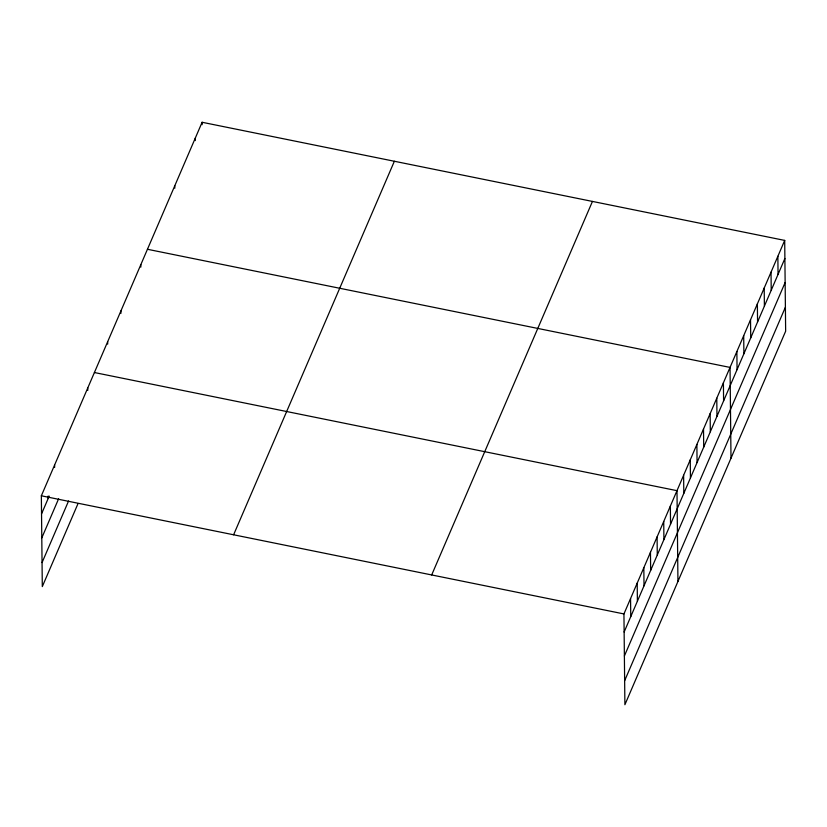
<?xml version="1.0" encoding="UTF-8"?>
<svg xmlns="http://www.w3.org/2000/svg" width="827" height="827" viewBox="0 0 827 827"><rect width="100%" height="100%" fill="white"/><g stroke="black" fill="none" stroke-linecap="round" stroke-linejoin="round"><path stroke-width="1.24" d="M78.007 503.622L42.301 586.591L41.35 495.797L202.108 122.272L784.699 240.409L785.65 331.203L624.892 704.728L623.94 613.934L784.699 240.409M41.536 513.898L49.196 496.117M41.795 537.891L58.624 498.774M42.053 562.598L68.579 500.966M233.607 534.78L394.365 161.265M431.684 574.951L592.442 201.426M624.127 632.035L784.885 258.51M624.375 656.028L785.143 282.503M624.633 680.735L785.402 307.21M147.454 249.278L730.045 367.415L730.996 458.199M94.402 372.532L676.993 490.669L677.944 581.464M41.35 495.797L623.94 613.934M777.866 256.287L778.052 274.388M771.033 272.166L771.219 290.267M764.2 288.034L764.396 306.135M757.367 303.912L757.563 322.013M750.534 319.791L750.73 337.892M743.7 335.659L743.897 353.76M736.867 351.537L737.064 369.638M723.408 382.818L723.594 400.919M716.782 398.221L716.968 416.322M710.145 413.634L710.331 431.735M703.519 429.037L703.705 447.138M696.882 444.45L697.068 462.551M690.256 459.853L690.442 477.954M683.619 475.267L683.805 493.368M670.356 506.083L670.542 524.184M663.73 521.486L663.916 539.586M657.093 536.899L657.279 555M650.467 552.302L650.653 570.403M643.83 567.715L644.016 585.816M637.203 583.118L637.39 601.219M630.567 598.531L630.753 616.632M202.108 122.272L202.139 124.691M195.286 138.15L195.306 140.569M174.786 185.775L174.807 188.194M140.817 264.681L140.848 267.1M120.928 310.911L120.949 313.319M107.665 341.727L107.686 344.135M87.765 387.946L87.796 390.354M54.613 464.981L54.634 467.4M48.142 496.076L48.173 498.495"/></g></svg>
